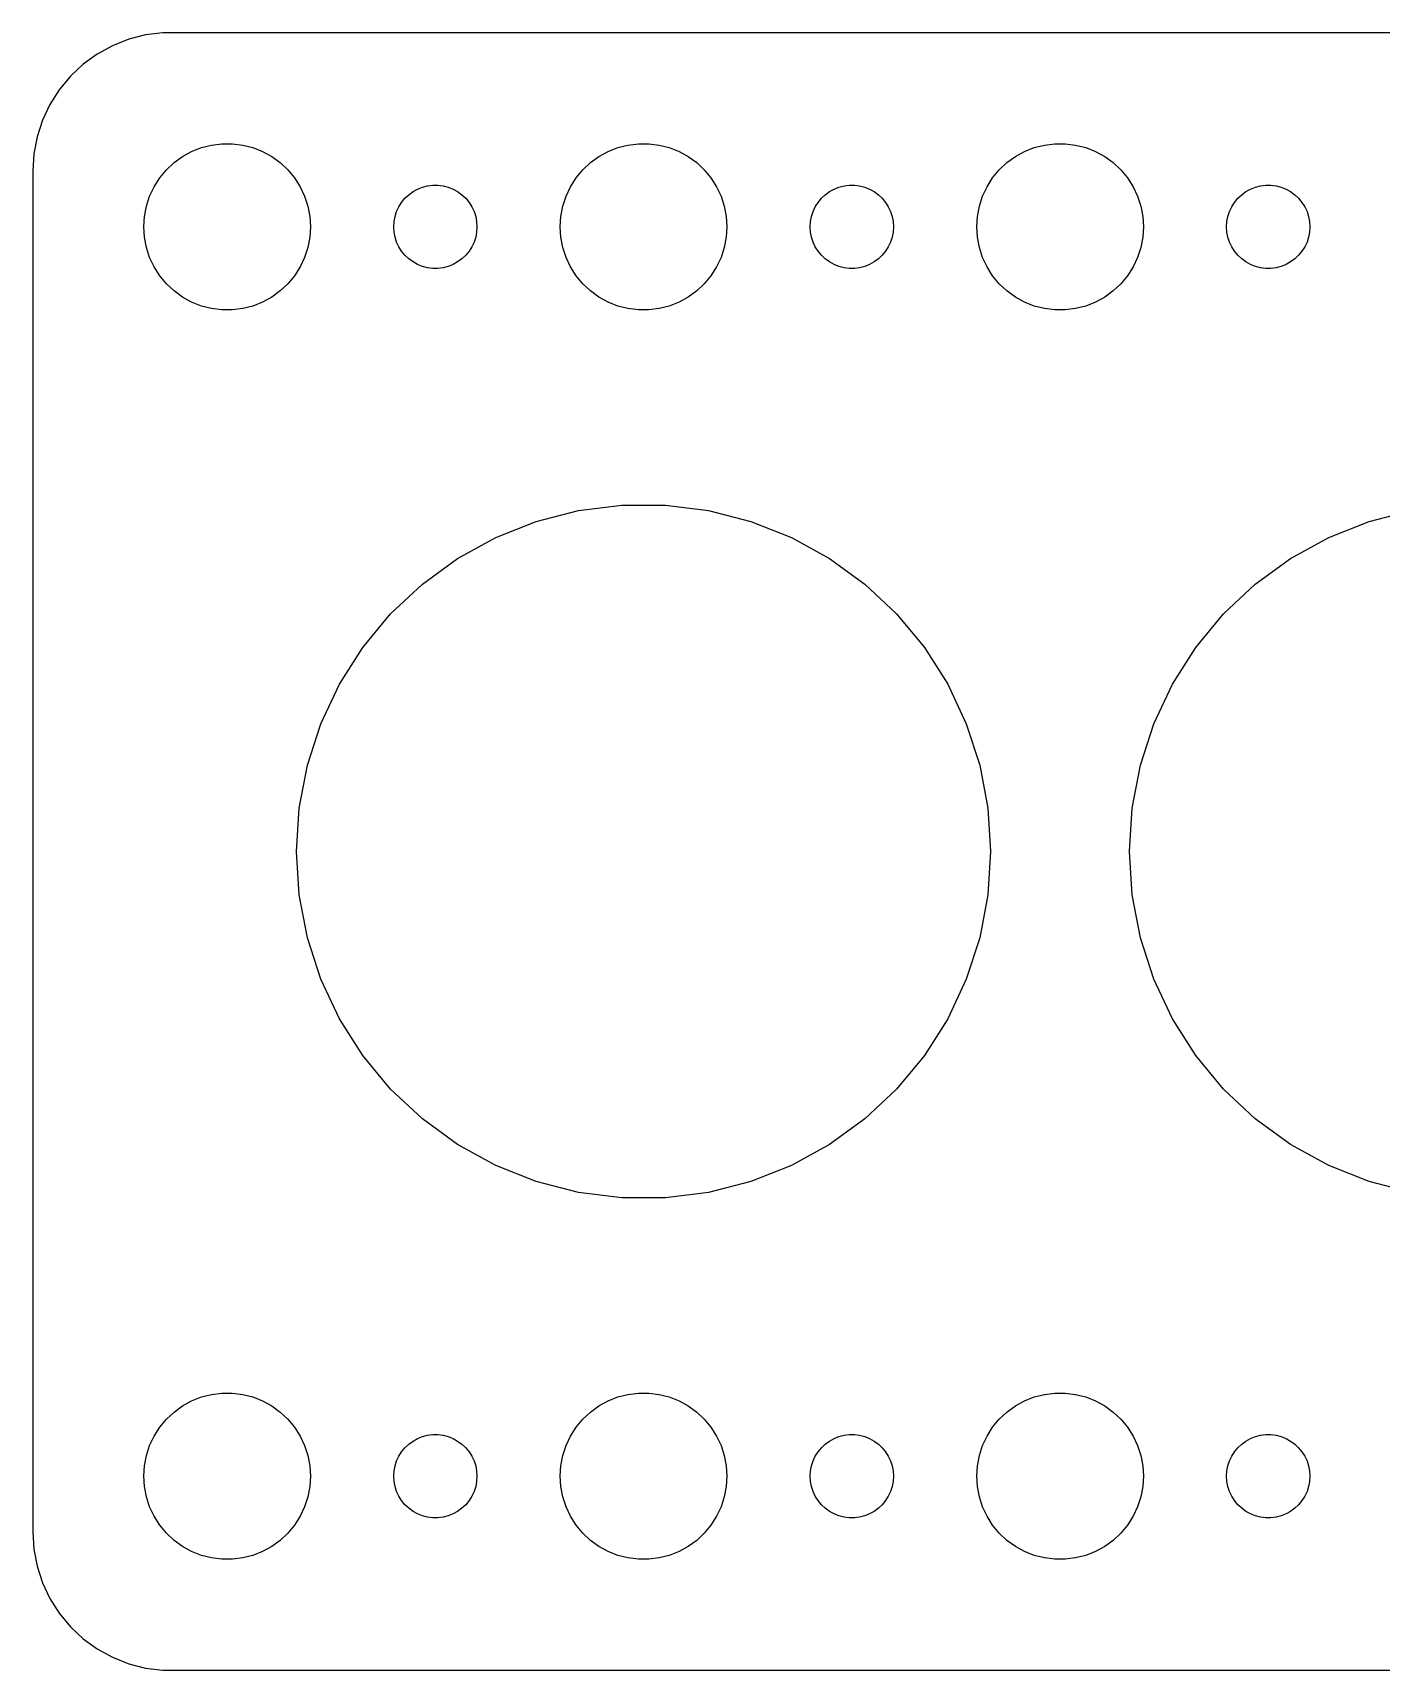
# Model space of a CAD drawing. Header units: metres. Extents: x -52 to 52, y 40 to 98.
# Drawn here: x -52 to -3.4, y 39.5 to 98.5 of the extents above; entities that cross this region are included whole.
import ezdxf

# ---------------------------------------------------------------- set-up
doc = ezdxf.new("R2010")
doc.units = ezdxf.units.M

msp = doc.modelspace()

# ---------------------------------------------------------------- linework, layer by layer
for p, q in [((-49.1289, 98.0241), (-49.6791, 97.7216)), ((-48.5451, 98.2553), (-49.1289, 98.0241)), ((-47.9369, 98.4114), (-48.5451, 98.2553)), ((-47.3139, 98.4901), (-47.9369, 98.4114)), ((47.3139, 98.4901), (-47.3139, 98.4901)), ((-50.1871, 97.3526), (-50.6448, 96.9227)), ((-49.6791, 97.7216), (-50.1871, 97.3526)), ((-50.6448, 96.9227), (-51.0451, 96.4389)), ((-51.0451, 96.4389), (-51.3815, 95.9088)), ((-51.3815, 95.9088), (-51.6489, 95.3406)), ((-51.6489, 95.3406), (-51.8429, 94.7434)), ((-51.8429, 94.7434), (-51.9606, 94.1267)), ((-45.927, 94.3532), (-45.5621, 94.4469)), ((-45.5621, 94.4469), (-45.1884, 94.4941)), ((-45.1884, 94.4941), (-44.8116, 94.4941)), ((-44.8116, 94.4941), (-44.4379, 94.4469)), ((-44.4379, 94.4469), (-44.0729, 94.3532)), ((-30.927, 94.3532), (-30.5621, 94.4469)), ((-30.5621, 94.4469), (-30.1884, 94.4941)), ((-30.1884, 94.4941), (-29.8116, 94.4941)), ((-29.8116, 94.4941), (-29.4379, 94.4469)), ((-29.4379, 94.4469), (-29.0729, 94.3532)), ((-15.927, 94.3532), (-15.5621, 94.4469)), ((-15.5621, 94.4469), (-15.1884, 94.4941)), ((-15.1884, 94.4941), (-14.8116, 94.4941)), ((-14.8116, 94.4941), (-14.4379, 94.4469)), ((-14.4379, 94.4469), (-14.0729, 94.3532)), ((-51.9606, 94.1267), (-52, 93.5)), ((-47.1869, 93.5536), (-46.9123, 93.8115)), ((-46.9123, 93.8115), (-46.6075, 94.033)), ((-46.6075, 94.033), (-46.2773, 94.2145)), ((-46.2773, 94.2145), (-45.927, 94.3532)), ((-44.0729, 94.3532), (-43.7227, 94.2145)), ((-43.7227, 94.2145), (-43.3925, 94.033)), ((-43.3925, 94.033), (-43.0877, 93.8115)), ((-43.0877, 93.8115), (-42.8131, 93.5536)), ((-32.1869, 93.5536), (-31.9123, 93.8115)), ((-31.9123, 93.8115), (-31.6075, 94.033)), ((-31.6075, 94.033), (-31.2773, 94.2145)), ((-31.2773, 94.2145), (-30.927, 94.3532)), ((-29.0729, 94.3532), (-28.7227, 94.2145)), ((-28.7227, 94.2145), (-28.3925, 94.033)), ((-28.3925, 94.033), (-28.0877, 93.8115)), ((-28.0877, 93.8115), (-27.8131, 93.5536)), ((-17.1869, 93.5536), (-16.9123, 93.8115)), ((-16.9123, 93.8115), (-16.6075, 94.033)), ((-16.6075, 94.033), (-16.2773, 94.2145)), ((-16.2773, 94.2145), (-15.927, 94.3532)), ((-14.0729, 94.3532), (-13.7227, 94.2145)), ((-13.7227, 94.2145), (-13.3925, 94.033)), ((-13.3925, 94.033), (-13.0877, 93.8115)), ((-13.0877, 93.8115), (-12.8131, 93.5536)), ((-52, 93.5), (-52, 44.5)), ((-47.6289, 92.9453), (-47.427, 93.2634)), ((-47.427, 93.2634), (-47.1869, 93.5536)), ((-42.8131, 93.5536), (-42.5729, 93.2634)), ((-42.5729, 93.2634), (-42.3711, 92.9453)), ((-32.6289, 92.9453), (-32.427, 93.2634)), ((-32.427, 93.2634), (-32.1869, 93.5536)), ((-27.8131, 93.5536), (-27.5729, 93.2634)), ((-27.5729, 93.2634), (-27.3711, 92.9453)), ((-17.6289, 92.9453), (-17.427, 93.2634)), ((-17.427, 93.2634), (-17.1869, 93.5536)), ((-12.8131, 93.5536), (-12.5729, 93.2634)), ((-12.5729, 93.2634), (-12.3711, 92.9453)), ((-47.9057, 92.2461), (-47.7893, 92.6044)), ((-47.7893, 92.6044), (-47.6289, 92.9453)), ((-42.3711, 92.9453), (-42.2107, 92.6044)), ((-42.2107, 92.6044), (-42.0942, 92.2461)), ((-38.5934, 92.5268), (-38.4561, 92.6558)), ((-38.4561, 92.6558), (-38.3037, 92.7665)), ((-38.3037, 92.7665), (-38.1387, 92.8572)), ((-38.1387, 92.8572), (-37.9635, 92.9266)), ((-37.9635, 92.9266), (-37.7811, 92.9734)), ((-37.7811, 92.9734), (-37.5942, 92.997)), ((-37.5942, 92.997), (-37.4058, 92.997)), ((-37.4058, 92.997), (-37.2189, 92.9734)), ((-37.2189, 92.9734), (-37.0365, 92.9266)), ((-37.0365, 92.9266), (-36.8613, 92.8572)), ((-36.8613, 92.8572), (-36.6963, 92.7665)), ((-36.6963, 92.7665), (-36.5439, 92.6558)), ((-36.5439, 92.6558), (-36.4065, 92.5268)), ((-32.9057, 92.2461), (-32.7893, 92.6044)), ((-32.7893, 92.6044), (-32.6289, 92.9453)), ((-27.3711, 92.9453), (-27.2107, 92.6044)), ((-27.2107, 92.6044), (-27.0942, 92.2461)), ((-23.5934, 92.5268), (-23.4561, 92.6558)), ((-23.4561, 92.6558), (-23.3037, 92.7665)), ((-23.3037, 92.7665), (-23.1387, 92.8572)), ((-23.1387, 92.8572), (-22.9635, 92.9266)), ((-22.9635, 92.9266), (-22.7811, 92.9734)), ((-22.7811, 92.9734), (-22.5942, 92.997)), ((-22.5942, 92.997), (-22.4058, 92.997)), ((-22.4058, 92.997), (-22.2189, 92.9734)), ((-22.2189, 92.9734), (-22.0365, 92.9266)), ((-22.0365, 92.9266), (-21.8613, 92.8572)), ((-21.8613, 92.8572), (-21.6963, 92.7665)), ((-21.6963, 92.7665), (-21.5439, 92.6558)), ((-21.5439, 92.6558), (-21.4065, 92.5268)), ((-17.9057, 92.2461), (-17.7893, 92.6044)), ((-17.7893, 92.6044), (-17.6289, 92.9453)), ((-12.3711, 92.9453), (-12.2107, 92.6044)), ((-12.2107, 92.6044), (-12.0942, 92.2461)), ((-8.59344, 92.5268), (-8.45613, 92.6558)), ((-8.45613, 92.6558), (-8.30373, 92.7665)), ((-8.30373, 92.7665), (-8.13866, 92.8572)), ((-8.13866, 92.8572), (-7.96352, 92.9266)), ((-7.96352, 92.9266), (-7.78107, 92.9734)), ((-7.78107, 92.9734), (-7.59418, 92.997)), ((-7.59418, 92.997), (-7.40581, 92.997)), ((-7.40581, 92.997), (-7.21892, 92.9734)), ((-7.21892, 92.9734), (-7.03647, 92.9266)), ((-7.03647, 92.9266), (-6.86133, 92.8572)), ((-6.86133, 92.8572), (-6.69626, 92.7665)), ((-6.69626, 92.7665), (-6.54385, 92.6558)), ((-6.54385, 92.6558), (-6.40654, 92.5268)), ((-47.9763, 91.876), (-47.9057, 92.2461)), ((-42.0942, 92.2461), (-42.0237, 91.876)), ((-38.9529, 91.873), (-38.8947, 92.0522)), ((-38.8947, 92.0522), (-38.8145, 92.2226)), ((-38.8145, 92.2226), (-38.7135, 92.3817)), ((-38.7135, 92.3817), (-38.5934, 92.5268)), ((-36.4065, 92.5268), (-36.2865, 92.3817)), ((-36.2865, 92.3817), (-36.1855, 92.2226)), ((-36.1855, 92.2226), (-36.1053, 92.0522)), ((-36.1053, 92.0522), (-36.0471, 91.873)), ((-32.9763, 91.876), (-32.9057, 92.2461)), ((-27.0942, 92.2461), (-27.0237, 91.876)), ((-23.9529, 91.873), (-23.8947, 92.0522)), ((-23.8947, 92.0522), (-23.8145, 92.2226)), ((-23.8145, 92.2226), (-23.7135, 92.3817)), ((-23.7135, 92.3817), (-23.5934, 92.5268)), ((-21.4065, 92.5268), (-21.2865, 92.3817)), ((-21.2865, 92.3817), (-21.1855, 92.2226)), ((-21.1855, 92.2226), (-21.1053, 92.0522)), ((-21.1053, 92.0522), (-21.0471, 91.873)), ((-17.9763, 91.876), (-17.9057, 92.2461)), ((-12.0942, 92.2461), (-12.0237, 91.876)), ((-8.95287, 91.873), (-8.89465, 92.0522)), ((-8.89465, 92.0522), (-8.81445, 92.2226)), ((-8.81445, 92.2226), (-8.71352, 92.3817)), ((-8.71352, 92.3817), (-8.59344, 92.5268)), ((-6.40654, 92.5268), (-6.28647, 92.3817)), ((-6.28647, 92.3817), (-6.18553, 92.2226)), ((-6.18553, 92.2226), (-6.10533, 92.0522)), ((-6.10533, 92.0522), (-6.04712, 91.873)), ((-48, 91.5), (-47.9763, 91.876)), ((-47.9763, 91.124), (-48, 91.5)), ((-42.0237, 91.876), (-42, 91.5)), ((-42, 91.5), (-42.0237, 91.124)), ((-39, 91.5), (-38.9882, 91.688)), ((-38.9882, 91.312), (-39, 91.5)), ((-38.9882, 91.688), (-38.9529, 91.873)), ((-36.0471, 91.873), (-36.0118, 91.688)), ((-36.0118, 91.688), (-36, 91.5)), ((-36, 91.5), (-36.0118, 91.312)), ((-33, 91.5), (-32.9763, 91.876)), ((-32.9763, 91.124), (-33, 91.5)), ((-27.0237, 91.876), (-27, 91.5)), ((-27, 91.5), (-27.0237, 91.124)), ((-24, 91.5), (-23.9882, 91.688)), ((-23.9882, 91.312), (-24, 91.5)), ((-23.9882, 91.688), (-23.9529, 91.873)), ((-21.0471, 91.873), (-21.0118, 91.688)), ((-21.0118, 91.688), (-21, 91.5)), ((-21, 91.5), (-21.0118, 91.312)), ((-18, 91.5), (-17.9763, 91.876)), ((-17.9763, 91.124), (-18, 91.5)), ((-12.0237, 91.876), (-12, 91.5)), ((-12, 91.5), (-12.0237, 91.124)), ((-9, 91.5), (-8.98816, 91.688)), ((-8.98816, 91.312), (-9, 91.5)), ((-8.98816, 91.688), (-8.95287, 91.873)), ((-6.04712, 91.873), (-6.01183, 91.688)), ((-6.01183, 91.688), (-6, 91.5)), ((-6, 91.5), (-6.01183, 91.312)), ((-47.9057, 90.7539), (-47.9763, 91.124)), ((-42.0237, 91.124), (-42.0942, 90.7539)), ((-38.9529, 91.127), (-38.9882, 91.312)), ((-38.8947, 90.9478), (-38.9529, 91.127)), ((-38.8145, 90.7774), (-38.8947, 90.9478)), ((-36.1053, 90.9478), (-36.1855, 90.7774)), ((-36.0471, 91.127), (-36.1053, 90.9478)), ((-36.0118, 91.312), (-36.0471, 91.127)), ((-32.9057, 90.7539), (-32.9763, 91.124)), ((-27.0237, 91.124), (-27.0942, 90.7539)), ((-23.9529, 91.127), (-23.9882, 91.312)), ((-23.8947, 90.9478), (-23.9529, 91.127)), ((-23.8145, 90.7774), (-23.8947, 90.9478)), ((-21.1053, 90.9478), (-21.1855, 90.7774)), ((-21.0471, 91.127), (-21.1053, 90.9478)), ((-21.0118, 91.312), (-21.0471, 91.127)), ((-17.9057, 90.7539), (-17.9763, 91.124)), ((-12.0237, 91.124), (-12.0942, 90.7539)), ((-8.95287, 91.127), (-8.98816, 91.312)), ((-8.89465, 90.9478), (-8.95287, 91.127)), ((-8.81445, 90.7774), (-8.89465, 90.9478)), ((-6.10533, 90.9478), (-6.18553, 90.7774)), ((-6.04712, 91.127), (-6.10533, 90.9478)), ((-6.01183, 91.312), (-6.04712, 91.127)), ((-47.7893, 90.3956), (-47.9057, 90.7539)), ((-47.6289, 90.0547), (-47.7893, 90.3956)), ((-42.2107, 90.3956), (-42.3711, 90.0547)), ((-42.0942, 90.7539), (-42.2107, 90.3956)), ((-38.7135, 90.6183), (-38.8145, 90.7774)), ((-38.5934, 90.4732), (-38.7135, 90.6183)), ((-38.4561, 90.3442), (-38.5934, 90.4732)), ((-38.3037, 90.2335), (-38.4561, 90.3442)), ((-36.5439, 90.3442), (-36.6963, 90.2335)), ((-36.4065, 90.4732), (-36.5439, 90.3442)), ((-36.2865, 90.6183), (-36.4065, 90.4732)), ((-36.1855, 90.7774), (-36.2865, 90.6183)), ((-32.7893, 90.3956), (-32.9057, 90.7539)), ((-32.6289, 90.0547), (-32.7893, 90.3956)), ((-27.2107, 90.3956), (-27.3711, 90.0547)), ((-27.0942, 90.7539), (-27.2107, 90.3956)), ((-23.7135, 90.6183), (-23.8145, 90.7774)), ((-23.5934, 90.4732), (-23.7135, 90.6183)), ((-23.4561, 90.3442), (-23.5934, 90.4732)), ((-23.3037, 90.2335), (-23.4561, 90.3442)), ((-21.5439, 90.3442), (-21.6963, 90.2335)), ((-21.4065, 90.4732), (-21.5439, 90.3442)), ((-21.2865, 90.6183), (-21.4065, 90.4732)), ((-21.1855, 90.7774), (-21.2865, 90.6183)), ((-17.7893, 90.3956), (-17.9057, 90.7539)), ((-17.6289, 90.0547), (-17.7893, 90.3956)), ((-12.2107, 90.3956), (-12.3711, 90.0547)), ((-12.0942, 90.7539), (-12.2107, 90.3956)), ((-8.71352, 90.6183), (-8.81445, 90.7774)), ((-8.59344, 90.4732), (-8.71352, 90.6183)), ((-8.45613, 90.3442), (-8.59344, 90.4732)), ((-8.30373, 90.2335), (-8.45613, 90.3442)), ((-6.54385, 90.3442), (-6.69626, 90.2335)), ((-6.40654, 90.4732), (-6.54385, 90.3442)), ((-6.28647, 90.6183), (-6.40654, 90.4732)), ((-6.18553, 90.7774), (-6.28647, 90.6183)), ((-47.427, 89.7366), (-47.6289, 90.0547)), ((-47.1869, 89.4464), (-47.427, 89.7366)), ((-42.5729, 89.7366), (-42.8131, 89.4464)), ((-42.3711, 90.0547), (-42.5729, 89.7366)), ((-38.1387, 90.1427), (-38.3037, 90.2335)), ((-37.9635, 90.0734), (-38.1387, 90.1427)), ((-37.7811, 90.0266), (-37.9635, 90.0734)), ((-37.5942, 90.003), (-37.7811, 90.0266)), ((-37.4058, 90.003), (-37.5942, 90.003)), ((-37.2189, 90.0266), (-37.4058, 90.003)), ((-37.0365, 90.0734), (-37.2189, 90.0266)), ((-36.8613, 90.1427), (-37.0365, 90.0734)), ((-36.6963, 90.2335), (-36.8613, 90.1427)), ((-32.427, 89.7366), (-32.6289, 90.0547)), ((-32.1869, 89.4464), (-32.427, 89.7366)), ((-27.5729, 89.7366), (-27.8131, 89.4464)), ((-27.3711, 90.0547), (-27.5729, 89.7366)), ((-23.1387, 90.1427), (-23.3037, 90.2335)), ((-22.9635, 90.0734), (-23.1387, 90.1427)), ((-22.7811, 90.0266), (-22.9635, 90.0734)), ((-22.5942, 90.003), (-22.7811, 90.0266)), ((-22.4058, 90.003), (-22.5942, 90.003)), ((-22.2189, 90.0266), (-22.4058, 90.003)), ((-22.0365, 90.0734), (-22.2189, 90.0266)), ((-21.8613, 90.1427), (-22.0365, 90.0734)), ((-21.6963, 90.2335), (-21.8613, 90.1427)), ((-17.427, 89.7366), (-17.6289, 90.0547)), ((-17.1869, 89.4464), (-17.427, 89.7366)), ((-12.5729, 89.7366), (-12.8131, 89.4464)), ((-12.3711, 90.0547), (-12.5729, 89.7366)), ((-8.13866, 90.1427), (-8.30373, 90.2335)), ((-7.96352, 90.0734), (-8.13866, 90.1427)), ((-7.78107, 90.0266), (-7.96352, 90.0734)), ((-7.59418, 90.003), (-7.78107, 90.0266)), ((-7.40581, 90.003), (-7.59418, 90.003)), ((-7.21892, 90.0266), (-7.40581, 90.003)), ((-7.03647, 90.0734), (-7.21892, 90.0266)), ((-6.86133, 90.1427), (-7.03647, 90.0734)), ((-6.69626, 90.2335), (-6.86133, 90.1427)), ((-46.9123, 89.1884), (-47.1869, 89.4464)), ((-46.6075, 88.967), (-46.9123, 89.1884)), ((-43.0877, 89.1884), (-43.3925, 88.967)), ((-42.8131, 89.4464), (-43.0877, 89.1884)), ((-31.9123, 89.1884), (-32.1869, 89.4464)), ((-31.6075, 88.967), (-31.9123, 89.1884)), ((-28.0877, 89.1884), (-28.3925, 88.967)), ((-27.8131, 89.4464), (-28.0877, 89.1884)), ((-16.9123, 89.1884), (-17.1869, 89.4464)), ((-16.6075, 88.967), (-16.9123, 89.1884)), ((-13.0877, 89.1884), (-13.3925, 88.967)), ((-12.8131, 89.4464), (-13.0877, 89.1884)), ((-46.2773, 88.7855), (-46.6075, 88.967)), ((-45.927, 88.6468), (-46.2773, 88.7855)), ((-45.5621, 88.5531), (-45.927, 88.6468)), ((-45.1884, 88.5059), (-45.5621, 88.5531)), ((-44.8116, 88.5059), (-45.1884, 88.5059)), ((-44.4379, 88.5531), (-44.8116, 88.5059)), ((-44.0729, 88.6468), (-44.4379, 88.5531)), ((-43.7227, 88.7855), (-44.0729, 88.6468)), ((-43.3925, 88.967), (-43.7227, 88.7855)), ((-31.2773, 88.7855), (-31.6075, 88.967)), ((-30.927, 88.6468), (-31.2773, 88.7855)), ((-30.5621, 88.5531), (-30.927, 88.6468)), ((-30.1884, 88.5059), (-30.5621, 88.5531)), ((-29.8116, 88.5059), (-30.1884, 88.5059)), ((-29.4379, 88.5531), (-29.8116, 88.5059)), ((-29.0729, 88.6468), (-29.4379, 88.5531)), ((-28.7227, 88.7855), (-29.0729, 88.6468)), ((-28.3925, 88.967), (-28.7227, 88.7855)), ((-16.2773, 88.7855), (-16.6075, 88.967)), ((-15.927, 88.6468), (-16.2773, 88.7855)), ((-15.5621, 88.5531), (-15.927, 88.6468)), ((-15.1884, 88.5059), (-15.5621, 88.5531)), ((-14.8116, 88.5059), (-15.1884, 88.5059)), ((-14.4379, 88.5531), (-14.8116, 88.5059)), ((-14.0729, 88.6468), (-14.4379, 88.5531)), ((-13.7227, 88.7855), (-14.0729, 88.6468)), ((-13.3925, 88.967), (-13.7227, 88.7855)), ((-32.3423, 81.2786), (-30.7849, 81.4753)), ((-30.7849, 81.4753), (-29.2151, 81.4753)), ((-29.2151, 81.4753), (-27.6577, 81.2786)), ((-35.3222, 80.3103), (-33.8627, 80.8882)), ((-33.8627, 80.8882), (-32.3423, 81.2786)), ((-27.6577, 81.2786), (-26.1373, 80.8882)), ((-26.1373, 80.8882), (-24.6777, 80.3103)), ((-5.32224, 80.3103), (-3.8627, 80.8882)), ((-3.8627, 80.8882), (-2.34225, 81.2786)), ((-36.6978, 79.5541), (-35.3222, 80.3103)), ((-24.6777, 80.3103), (-23.3022, 79.5541)), ((-6.69783, 79.5541), (-5.32224, 80.3103)), ((-37.9678, 78.6314), (-36.6978, 79.5541)), ((-23.3022, 79.5541), (-22.0322, 78.6314)), ((-7.96779, 78.6314), (-6.69783, 79.5541)), ((-39.1121, 77.5568), (-37.9678, 78.6314)), ((-22.0322, 78.6314), (-20.8879, 77.5568)), ((-9.11211, 77.5568), (-7.96779, 78.6314)), ((-40.1127, 76.3473), (-39.1121, 77.5568)), ((-20.8879, 77.5568), (-19.8873, 76.3473)), ((-10.1127, 76.3473), (-9.11211, 77.5568)), ((-40.9538, 75.0219), (-40.1127, 76.3473)), ((-19.8873, 76.3473), (-19.0462, 75.0219)), ((-10.9538, 75.0219), (-10.1127, 76.3473)), ((-41.6222, 73.6015), (-40.9538, 75.0219)), ((-19.0462, 75.0219), (-18.3778, 73.6015)), ((-11.6222, 73.6015), (-10.9538, 75.0219)), ((-42.1073, 72.1086), (-41.6222, 73.6015)), ((-18.3778, 73.6015), (-17.8927, 72.1086)), ((-12.1073, 72.1086), (-11.6222, 73.6015)), ((-42.4014, 70.5667), (-42.1073, 72.1086)), ((-17.8927, 72.1086), (-17.5986, 70.5667)), ((-12.4014, 70.5667), (-12.1073, 72.1086)), ((-42.5, 69), (-42.4014, 70.5667)), ((-17.5986, 70.5667), (-17.5, 69)), ((-12.5, 69), (-12.4014, 70.5667)), ((-42.4014, 67.4333), (-42.5, 69)), ((-17.5, 69), (-17.5986, 67.4333)), ((-12.4014, 67.4333), (-12.5, 69)), ((-42.1073, 65.8914), (-42.4014, 67.4333)), ((-17.5986, 67.4333), (-17.8927, 65.8914)), ((-12.1073, 65.8914), (-12.4014, 67.4333)), ((-41.6222, 64.3985), (-42.1073, 65.8914)), ((-17.8927, 65.8914), (-18.3778, 64.3985)), ((-11.6222, 64.3985), (-12.1073, 65.8914)), ((-40.9538, 62.9781), (-41.6222, 64.3985)), ((-18.3778, 64.3985), (-19.0462, 62.9781)), ((-10.9538, 62.9781), (-11.6222, 64.3985)), ((-40.1127, 61.6527), (-40.9538, 62.9781)), ((-19.0462, 62.9781), (-19.8873, 61.6527)), ((-10.1127, 61.6527), (-10.9538, 62.9781)), ((-39.1121, 60.4432), (-40.1127, 61.6527)), ((-19.8873, 61.6527), (-20.8879, 60.4432)), ((-9.11211, 60.4432), (-10.1127, 61.6527)), ((-37.9678, 59.3686), (-39.1121, 60.4432)), ((-20.8879, 60.4432), (-22.0322, 59.3686)), ((-7.96779, 59.3686), (-9.11211, 60.4432)), ((-36.6978, 58.4459), (-37.9678, 59.3686)), ((-22.0322, 59.3686), (-23.3022, 58.4459)), ((-6.69783, 58.4459), (-7.96779, 59.3686)), ((-35.3222, 57.6897), (-36.6978, 58.4459)), ((-23.3022, 58.4459), (-24.6777, 57.6897)), ((-5.32224, 57.6897), (-6.69783, 58.4459)), ((-33.8627, 57.1118), (-35.3222, 57.6897)), ((-24.6777, 57.6897), (-26.1373, 57.1118)), ((-3.8627, 57.1118), (-5.32224, 57.6897)), ((-32.3423, 56.7214), (-33.8627, 57.1118)), ((-30.7849, 56.5247), (-32.3423, 56.7214)), ((-27.6577, 56.7214), (-29.2151, 56.5247)), ((-26.1373, 57.1118), (-27.6577, 56.7214)), ((-2.34225, 56.7214), (-3.8627, 57.1118)), ((-29.2151, 56.5247), (-30.7849, 56.5247)), ((-46.9123, 48.8116), (-46.6075, 49.033)), ((-46.6075, 49.033), (-46.2773, 49.2145)), ((-46.2773, 49.2145), (-45.927, 49.3532)), ((-45.927, 49.3532), (-45.5621, 49.4469)), ((-45.5621, 49.4469), (-45.1884, 49.4941)), ((-45.1884, 49.4941), (-44.8116, 49.4941)), ((-44.8116, 49.4941), (-44.4379, 49.4469)), ((-44.4379, 49.4469), (-44.0729, 49.3532)), ((-44.0729, 49.3532), (-43.7227, 49.2145)), ((-43.7227, 49.2145), (-43.3925, 49.033)), ((-43.3925, 49.033), (-43.0877, 48.8116)), ((-31.9123, 48.8116), (-31.6075, 49.033)), ((-31.6075, 49.033), (-31.2773, 49.2145)), ((-31.2773, 49.2145), (-30.927, 49.3532)), ((-30.927, 49.3532), (-30.5621, 49.4469)), ((-30.5621, 49.4469), (-30.1884, 49.4941)), ((-30.1884, 49.4941), (-29.8116, 49.4941)), ((-29.8116, 49.4941), (-29.4379, 49.4469)), ((-29.4379, 49.4469), (-29.0729, 49.3532)), ((-29.0729, 49.3532), (-28.7227, 49.2145)), ((-28.7227, 49.2145), (-28.3925, 49.033)), ((-28.3925, 49.033), (-28.0877, 48.8116)), ((-16.9123, 48.8116), (-16.6075, 49.033)), ((-16.6075, 49.033), (-16.2773, 49.2145)), ((-16.2773, 49.2145), (-15.927, 49.3532)), ((-15.927, 49.3532), (-15.5621, 49.4469)), ((-15.5621, 49.4469), (-15.1884, 49.4941)), ((-15.1884, 49.4941), (-14.8116, 49.4941)), ((-14.8116, 49.4941), (-14.4379, 49.4469)), ((-14.4379, 49.4469), (-14.0729, 49.3532)), ((-14.0729, 49.3532), (-13.7227, 49.2145)), ((-13.7227, 49.2145), (-13.3925, 49.033)), ((-13.3925, 49.033), (-13.0877, 48.8116)), ((-47.427, 48.2634), (-47.1869, 48.5536)), ((-47.1869, 48.5536), (-46.9123, 48.8116)), ((-43.0877, 48.8116), (-42.8131, 48.5536)), ((-42.8131, 48.5536), (-42.5729, 48.2634)), ((-32.427, 48.2634), (-32.1869, 48.5536)), ((-32.1869, 48.5536), (-31.9123, 48.8116)), ((-28.0877, 48.8116), (-27.8131, 48.5536)), ((-27.8131, 48.5536), (-27.5729, 48.2634)), ((-17.427, 48.2634), (-17.1869, 48.5536)), ((-17.1869, 48.5536), (-16.9123, 48.8116)), ((-13.0877, 48.8116), (-12.8131, 48.5536)), ((-12.8131, 48.5536), (-12.5729, 48.2634)), ((-47.7893, 47.6044), (-47.6289, 47.9453)), ((-47.6289, 47.9453), (-47.427, 48.2634)), ((-42.5729, 48.2634), (-42.3711, 47.9453)), ((-42.3711, 47.9453), (-42.2107, 47.6044)), ((-38.3037, 47.7665), (-38.1387, 47.8573)), ((-38.1387, 47.8573), (-37.9635, 47.9266)), ((-37.9635, 47.9266), (-37.7811, 47.9734)), ((-37.7811, 47.9734), (-37.5942, 47.997)), ((-37.5942, 47.997), (-37.4058, 47.997)), ((-37.4058, 47.997), (-37.2189, 47.9734)), ((-37.2189, 47.9734), (-37.0365, 47.9266)), ((-37.0365, 47.9266), (-36.8613, 47.8573)), ((-36.8613, 47.8573), (-36.6963, 47.7665)), ((-32.7893, 47.6044), (-32.6289, 47.9453)), ((-32.6289, 47.9453), (-32.427, 48.2634)), ((-27.5729, 48.2634), (-27.3711, 47.9453)), ((-27.3711, 47.9453), (-27.2107, 47.6044)), ((-23.3037, 47.7665), (-23.1387, 47.8573)), ((-23.1387, 47.8573), (-22.9635, 47.9266)), ((-22.9635, 47.9266), (-22.7811, 47.9734)), ((-22.7811, 47.9734), (-22.5942, 47.997)), ((-22.5942, 47.997), (-22.4058, 47.997)), ((-22.4058, 47.997), (-22.2189, 47.9734)), ((-22.2189, 47.9734), (-22.0365, 47.9266)), ((-22.0365, 47.9266), (-21.8613, 47.8573)), ((-21.8613, 47.8573), (-21.6963, 47.7665)), ((-17.7893, 47.6044), (-17.6289, 47.9453)), ((-17.6289, 47.9453), (-17.427, 48.2634)), ((-12.5729, 48.2634), (-12.3711, 47.9453)), ((-12.3711, 47.9453), (-12.2107, 47.6044)), ((-8.30373, 47.7665), (-8.13866, 47.8573)), ((-8.13866, 47.8573), (-7.96352, 47.9266)), ((-7.96352, 47.9266), (-7.78107, 47.9734)), ((-7.78107, 47.9734), (-7.59418, 47.997)), ((-7.59418, 47.997), (-7.40581, 47.997)), ((-7.40581, 47.997), (-7.21892, 47.9734)), ((-7.21892, 47.9734), (-7.03647, 47.9266)), ((-7.03647, 47.9266), (-6.86133, 47.8573)), ((-6.86133, 47.8573), (-6.69626, 47.7665)), ((-47.9763, 46.876), (-47.9057, 47.2461)), ((-47.9057, 47.2461), (-47.7893, 47.6044)), ((-42.2107, 47.6044), (-42.0942, 47.2461)), ((-42.0942, 47.2461), (-42.0237, 46.876)), ((-38.8947, 47.0522), (-38.8145, 47.2226)), ((-38.8145, 47.2226), (-38.7135, 47.3817)), ((-38.7135, 47.3817), (-38.5934, 47.5268)), ((-38.5934, 47.5268), (-38.4561, 47.6558)), ((-38.4561, 47.6558), (-38.3037, 47.7665)), ((-36.6963, 47.7665), (-36.5439, 47.6558)), ((-36.5439, 47.6558), (-36.4065, 47.5268)), ((-36.4065, 47.5268), (-36.2865, 47.3817)), ((-36.2865, 47.3817), (-36.1855, 47.2226)), ((-36.1855, 47.2226), (-36.1053, 47.0522)), ((-32.9763, 46.876), (-32.9057, 47.2461)), ((-32.9057, 47.2461), (-32.7893, 47.6044)), ((-27.2107, 47.6044), (-27.0942, 47.2461)), ((-27.0942, 47.2461), (-27.0237, 46.876)), ((-23.8947, 47.0522), (-23.8145, 47.2226)), ((-23.8145, 47.2226), (-23.7135, 47.3817)), ((-23.7135, 47.3817), (-23.5934, 47.5268)), ((-23.5934, 47.5268), (-23.4561, 47.6558)), ((-23.4561, 47.6558), (-23.3037, 47.7665)), ((-21.6963, 47.7665), (-21.5439, 47.6558)), ((-21.5439, 47.6558), (-21.4065, 47.5268)), ((-21.4065, 47.5268), (-21.2865, 47.3817)), ((-21.2865, 47.3817), (-21.1855, 47.2226)), ((-21.1855, 47.2226), (-21.1053, 47.0522)), ((-17.9763, 46.876), (-17.9057, 47.2461)), ((-17.9057, 47.2461), (-17.7893, 47.6044)), ((-12.2107, 47.6044), (-12.0942, 47.2461)), ((-12.0942, 47.2461), (-12.0237, 46.876)), ((-8.89465, 47.0522), (-8.81445, 47.2226)), ((-8.81445, 47.2226), (-8.71352, 47.3817)), ((-8.71352, 47.3817), (-8.59344, 47.5268)), ((-8.59344, 47.5268), (-8.45613, 47.6558)), ((-8.45613, 47.6558), (-8.30373, 47.7665)), ((-6.69626, 47.7665), (-6.54385, 47.6558)), ((-6.54385, 47.6558), (-6.40654, 47.5268)), ((-6.40654, 47.5268), (-6.28647, 47.3817)), ((-6.28647, 47.3817), (-6.18553, 47.2226)), ((-6.18553, 47.2226), (-6.10533, 47.0522)), ((-48, 46.5), (-47.9763, 46.876)), ((-42.0237, 46.876), (-42, 46.5)), ((-39, 46.5), (-38.9882, 46.688)), ((-38.9882, 46.688), (-38.9529, 46.873)), ((-38.9529, 46.873), (-38.8947, 47.0522)), ((-36.1053, 47.0522), (-36.0471, 46.873)), ((-36.0471, 46.873), (-36.0118, 46.688)), ((-36.0118, 46.688), (-36, 46.5)), ((-33, 46.5), (-32.9763, 46.876)), ((-27.0237, 46.876), (-27, 46.5)), ((-24, 46.5), (-23.9882, 46.688)), ((-23.9882, 46.688), (-23.9529, 46.873)), ((-23.9529, 46.873), (-23.8947, 47.0522)), ((-21.1053, 47.0522), (-21.0471, 46.873)), ((-21.0471, 46.873), (-21.0118, 46.688)), ((-21.0118, 46.688), (-21, 46.5)), ((-18, 46.5), (-17.9763, 46.876)), ((-12.0237, 46.876), (-12, 46.5)), ((-9, 46.5), (-8.98816, 46.688)), ((-8.98816, 46.688), (-8.95287, 46.873)), ((-8.95287, 46.873), (-8.89465, 47.0522)), ((-6.10533, 47.0522), (-6.04712, 46.873)), ((-6.04712, 46.873), (-6.01183, 46.688)), ((-6.01183, 46.688), (-6, 46.5)), ((-47.9763, 46.124), (-48, 46.5)), ((-47.9057, 45.7539), (-47.9763, 46.124)), ((-42.0237, 46.124), (-42.0942, 45.7539)), ((-42, 46.5), (-42.0237, 46.124)), ((-38.9882, 46.312), (-39, 46.5)), ((-38.9529, 46.127), (-38.9882, 46.312)), ((-38.8947, 45.9478), (-38.9529, 46.127)), ((-36.0471, 46.127), (-36.1053, 45.9478)), ((-36.0118, 46.312), (-36.0471, 46.127)), ((-36, 46.5), (-36.0118, 46.312)), ((-32.9763, 46.124), (-33, 46.5)), ((-32.9057, 45.7539), (-32.9763, 46.124)), ((-27.0237, 46.124), (-27.0942, 45.7539)), ((-27, 46.5), (-27.0237, 46.124)), ((-23.9882, 46.312), (-24, 46.5)), ((-23.9529, 46.127), (-23.9882, 46.312)), ((-23.8947, 45.9478), (-23.9529, 46.127)), ((-21.0471, 46.127), (-21.1053, 45.9478)), ((-21.0118, 46.312), (-21.0471, 46.127)), ((-21, 46.5), (-21.0118, 46.312)), ((-17.9763, 46.124), (-18, 46.5)), ((-17.9057, 45.7539), (-17.9763, 46.124)), ((-12.0237, 46.124), (-12.0942, 45.7539)), ((-12, 46.5), (-12.0237, 46.124)), ((-8.98816, 46.312), (-9, 46.5)), ((-8.95287, 46.127), (-8.98816, 46.312)), ((-8.89465, 45.9478), (-8.95287, 46.127)), ((-6.04712, 46.127), (-6.10533, 45.9478)), ((-6.01183, 46.312), (-6.04712, 46.127)), ((-6, 46.5), (-6.01183, 46.312)), ((-47.7893, 45.3956), (-47.9057, 45.7539)), ((-42.0942, 45.7539), (-42.2107, 45.3956)), ((-38.8145, 45.7774), (-38.8947, 45.9478)), ((-38.7135, 45.6183), (-38.8145, 45.7774)), ((-38.5934, 45.4732), (-38.7135, 45.6183)), ((-38.4561, 45.3442), (-38.5934, 45.4732)), ((-36.4065, 45.4732), (-36.5439, 45.3442)), ((-36.2865, 45.6183), (-36.4065, 45.4732)), ((-36.1855, 45.7774), (-36.2865, 45.6183)), ((-36.1053, 45.9478), (-36.1855, 45.7774)), ((-32.7893, 45.3956), (-32.9057, 45.7539)), ((-27.0942, 45.7539), (-27.2107, 45.3956)), ((-23.8145, 45.7774), (-23.8947, 45.9478)), ((-23.7135, 45.6183), (-23.8145, 45.7774)), ((-23.5934, 45.4732), (-23.7135, 45.6183)), ((-23.4561, 45.3442), (-23.5934, 45.4732)), ((-21.4065, 45.4732), (-21.5439, 45.3442)), ((-21.2865, 45.6183), (-21.4065, 45.4732)), ((-21.1855, 45.7774), (-21.2865, 45.6183)), ((-21.1053, 45.9478), (-21.1855, 45.7774)), ((-17.7893, 45.3956), (-17.9057, 45.7539)), ((-12.0942, 45.7539), (-12.2107, 45.3956)), ((-8.81445, 45.7774), (-8.89465, 45.9478)), ((-8.71352, 45.6183), (-8.81445, 45.7774)), ((-8.59344, 45.4732), (-8.71352, 45.6183)), ((-8.45613, 45.3442), (-8.59344, 45.4732)), ((-6.40654, 45.4732), (-6.54385, 45.3442)), ((-6.28647, 45.6183), (-6.40654, 45.4732)), ((-6.18553, 45.7774), (-6.28647, 45.6183)), ((-6.10533, 45.9478), (-6.18553, 45.7774)), ((-47.6289, 45.0547), (-47.7893, 45.3956)), ((-47.427, 44.7366), (-47.6289, 45.0547)), ((-42.3711, 45.0547), (-42.5729, 44.7366)), ((-42.2107, 45.3956), (-42.3711, 45.0547)), ((-38.3037, 45.2335), (-38.4561, 45.3442)), ((-38.1387, 45.1428), (-38.3037, 45.2335)), ((-37.9635, 45.0734), (-38.1387, 45.1428)), ((-37.7811, 45.0266), (-37.9635, 45.0734)), ((-37.5942, 45.003), (-37.7811, 45.0266)), ((-37.4058, 45.003), (-37.5942, 45.003)), ((-37.2189, 45.0266), (-37.4058, 45.003)), ((-37.0365, 45.0734), (-37.2189, 45.0266)), ((-36.8613, 45.1428), (-37.0365, 45.0734)), ((-36.6963, 45.2335), (-36.8613, 45.1428)), ((-36.5439, 45.3442), (-36.6963, 45.2335)), ((-32.6289, 45.0547), (-32.7893, 45.3956)), ((-32.427, 44.7366), (-32.6289, 45.0547)), ((-27.3711, 45.0547), (-27.5729, 44.7366)), ((-27.2107, 45.3956), (-27.3711, 45.0547)), ((-23.3037, 45.2335), (-23.4561, 45.3442)), ((-23.1387, 45.1428), (-23.3037, 45.2335)), ((-22.9635, 45.0734), (-23.1387, 45.1428)), ((-22.7811, 45.0266), (-22.9635, 45.0734)), ((-22.5942, 45.003), (-22.7811, 45.0266)), ((-22.4058, 45.003), (-22.5942, 45.003)), ((-22.2189, 45.0266), (-22.4058, 45.003)), ((-22.0365, 45.0734), (-22.2189, 45.0266)), ((-21.8613, 45.1428), (-22.0365, 45.0734)), ((-21.6963, 45.2335), (-21.8613, 45.1428)), ((-21.5439, 45.3442), (-21.6963, 45.2335)), ((-17.6289, 45.0547), (-17.7893, 45.3956)), ((-17.427, 44.7366), (-17.6289, 45.0547)), ((-12.3711, 45.0547), (-12.5729, 44.7366)), ((-12.2107, 45.3956), (-12.3711, 45.0547)), ((-8.30373, 45.2335), (-8.45613, 45.3442)), ((-8.13866, 45.1428), (-8.30373, 45.2335)), ((-7.96352, 45.0734), (-8.13866, 45.1428)), ((-7.78107, 45.0266), (-7.96352, 45.0734)), ((-7.59418, 45.003), (-7.78107, 45.0266)), ((-7.40581, 45.003), (-7.59418, 45.003)), ((-7.21892, 45.0266), (-7.40581, 45.003)), ((-7.03647, 45.0734), (-7.21892, 45.0266)), ((-6.86133, 45.1428), (-7.03647, 45.0734)), ((-6.69626, 45.2335), (-6.86133, 45.1428)), ((-6.54385, 45.3442), (-6.69626, 45.2335)), ((-52, 44.5), (-51.9606, 43.8733)), ((-47.1869, 44.4464), (-47.427, 44.7366)), ((-46.9123, 44.1885), (-47.1869, 44.4464)), ((-42.8131, 44.4464), (-43.0877, 44.1885)), ((-42.5729, 44.7366), (-42.8131, 44.4464)), ((-32.1869, 44.4464), (-32.427, 44.7366)), ((-31.9123, 44.1885), (-32.1869, 44.4464)), ((-27.8131, 44.4464), (-28.0877, 44.1885)), ((-27.5729, 44.7366), (-27.8131, 44.4464)), ((-17.1869, 44.4464), (-17.427, 44.7366)), ((-16.9123, 44.1885), (-17.1869, 44.4464)), ((-12.8131, 44.4464), (-13.0877, 44.1885)), ((-12.5729, 44.7366), (-12.8131, 44.4464)), ((-51.9606, 43.8733), (-51.8429, 43.2566)), ((-46.6075, 43.967), (-46.9123, 44.1885)), ((-46.2773, 43.7855), (-46.6075, 43.967)), ((-45.927, 43.6468), (-46.2773, 43.7855)), ((-45.5621, 43.5531), (-45.927, 43.6468)), ((-44.0729, 43.6468), (-44.4379, 43.5531)), ((-43.7227, 43.7855), (-44.0729, 43.6468)), ((-43.3925, 43.967), (-43.7227, 43.7855)), ((-43.0877, 44.1885), (-43.3925, 43.967)), ((-31.6075, 43.967), (-31.9123, 44.1885)), ((-31.2773, 43.7855), (-31.6075, 43.967)), ((-30.927, 43.6468), (-31.2773, 43.7855)), ((-30.5621, 43.5531), (-30.927, 43.6468)), ((-29.0729, 43.6468), (-29.4379, 43.5531)), ((-28.7227, 43.7855), (-29.0729, 43.6468)), ((-28.3925, 43.967), (-28.7227, 43.7855)), ((-28.0877, 44.1885), (-28.3925, 43.967)), ((-16.6075, 43.967), (-16.9123, 44.1885)), ((-16.2773, 43.7855), (-16.6075, 43.967)), ((-15.927, 43.6468), (-16.2773, 43.7855)), ((-15.5621, 43.5531), (-15.927, 43.6468)), ((-14.0729, 43.6468), (-14.4379, 43.5531)), ((-13.7227, 43.7855), (-14.0729, 43.6468)), ((-13.3925, 43.967), (-13.7227, 43.7855)), ((-13.0877, 44.1885), (-13.3925, 43.967)), ((-51.8429, 43.2566), (-51.6489, 42.6594)), ((-45.1884, 43.5059), (-45.5621, 43.5531)), ((-44.8116, 43.5059), (-45.1884, 43.5059)), ((-44.4379, 43.5531), (-44.8116, 43.5059)), ((-30.1884, 43.5059), (-30.5621, 43.5531)), ((-29.8116, 43.5059), (-30.1884, 43.5059)), ((-29.4379, 43.5531), (-29.8116, 43.5059)), ((-15.1884, 43.5059), (-15.5621, 43.5531)), ((-14.8116, 43.5059), (-15.1884, 43.5059)), ((-14.4379, 43.5531), (-14.8116, 43.5059)), ((-51.6489, 42.6594), (-51.3815, 42.0912)), ((-51.3815, 42.0912), (-51.0451, 41.5611)), ((-51.0451, 41.5611), (-50.6448, 41.0773)), ((-50.6448, 41.0773), (-50.1871, 40.6474)), ((-50.1871, 40.6474), (-49.6791, 40.2784)), ((-49.6791, 40.2784), (-49.1289, 39.9759)), ((-49.1289, 39.9759), (-48.5451, 39.7447)), ((-48.5451, 39.7447), (-47.9369, 39.5886)), ((-47.9369, 39.5886), (-47.3139, 39.5099)), ((-47.3139, 39.5099), (47.3139, 39.5099))]:
    msp.add_line(p, q)

doc.saveas('drawing.dxf')
